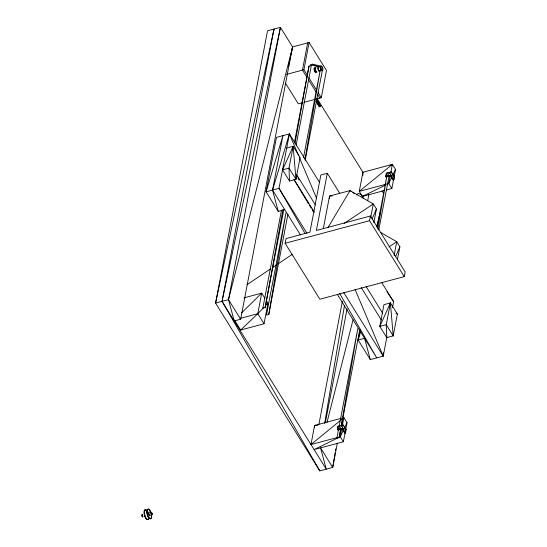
<?xml version="1.0" encoding="UTF-8"?>
<svg xmlns="http://www.w3.org/2000/svg" width="547" height="547" viewBox="0 0 547 547"><rect width="100%" height="100%" fill="white"/><g stroke="black" fill="none" stroke-linecap="round" stroke-linejoin="round"><path stroke-width="0.82" d="M314.573 427.111L314.614 425.443L343.892 417.614L347.024 422.646L345.437 430.954M362.839 175.594L362.907 172.257L392.377 164.374L395.508 169.406L391.857 188.524L386.127 190.062M150.74 513.134L150.904 513.654A1.791 1.538 -58.9 0 0 150.91 513.913M337.971 427.822L338.08 426.298L343.188 424.93L346.142 429.682L345.519 432.951L344.719 433.162L342.107 428.971L343.188 424.93L337.458 429.559L337.807 430.12L342.107 428.971L345.519 432.951L345.43 431.426M389.464 172.818L386.36 173.214L386.086 177.043L390.387 175.888L391.467 171.847L386.36 173.214L385.738 176.483L386.086 177.043L386.394 175.409M360.063 329.971L358.141 340.022L370.298 359.598L383.228 356.138L383.481 352.74M316.378 101.202L319.311 106.391L315.947 101.475M319.626 106.747L320.063 106.494L319.639 106.774L316.132 101.127M319.851 105.667L320.275 105.386L319.851 105.667L316.781 100.723M329.26 198.616L329.533 196.065L350.025 190.582L373.3 203.956L376.425 208.988L373.799 222.745M273.753 30.769L273.985 29.08L215.586 303.093L319.797 470.885L332.706 467.432L337.342 443.132M268.782 314.477L285.924 213.022L266.451 315.099L268.782 314.477L287.934 214.068M324.644 423.487L344.425 305.855M362.647 197.46L362.928 195.778M335.249 452.307L332.706 467.432L320.549 447.856L326.251 469.155L222.041 301.363L273.985 29.08M335.537 450.625L335.817 448.943M305.007 159.505L320.118 70.529L303.503 157.652M338.47 429.778L336.87 438.133L339.202 437.504L340.631 429.135M341.205 425.785L357.752 328.679L339.106 426.434M377.833 229.131L386.804 176.455L377.081 227.361M281.52 210.164L262.827 308.146L265.158 307.523L282.97 209.453M294.997 143.232L309 66.119L311.332 65.496L296.153 145.051M316.645 98.932L321.28 97.708L326.47 70.474L309.103 42.509L292.522 46.946L240.659 319.216L234.198 320.939L228.496 299.64L280.44 27.35L267.524 30.803L215.586 303.093L228.496 299.64L292.597 46.926L280.44 27.35L222.041 301.363L319.797 470.885M284.72 209.686L278.266 211.415L266.088 191.806L276.474 137.359L289.404 133.899L279.018 188.346L305.055 233.507M307.667 42.892L302.47 70.125L306.922 77.298M307.476 75.479L303.906 69.742L309.103 42.509M234.389 319.961L240.639 330.032L257.787 313.698L261.719 293.117L243.962 297.862M289.5 181.023L282.553 169.837L289.007 168.107L295.954 179.293L293.165 146.329L289.007 168.107L289.5 181.023L295.954 179.293L300.112 157.515L293.165 146.329L286.703 148.052M294.457 142.329L309 66.119M265.158 307.523L283.852 209.542M240.639 330.032L264.044 323.769L267.968 303.182L266.184 300.303M327.291 173.283L316.385 230.465L370.422 216.003L405.156 271.934L404.26 276.632L319.865 299.216L285.131 243.285L286.026 238.588L309.93 232.188L320.836 175.013L327.291 173.283L339.762 193.364M305.192 160.38L322.45 69.907M323.332 228.571L329.533 196.065L332.063 196.017M343.099 430.797L340.248 436.732L310.963 444.561L314.614 425.443L317.937 425.156M362.907 172.257L359.263 191.375L362.387 196.414L384.493 190.5M318.887 424.445L342.381 301.288M325.349 422.722L347.078 308.775M367.7 200.701L368.815 194.835M404.26 276.632L369.526 220.701L370.422 216.003M370.675 217.713L373.3 203.956L344.166 223.402M342.107 428.971L337.458 429.559L338.08 426.298L339.632 426.099M339.202 437.504L340.802 429.149M341.437 425.812L359.762 329.725M378.777 230.075L389.122 175.833M340.248 436.732L314.094 449.6L343.372 441.764L340.248 436.732L341.834 428.417M342.47 425.094L343.892 417.614L310.963 444.561M391.857 188.524L388.732 183.491L390.161 176.011M390.955 171.854L392.377 164.374L390.12 165.481M343.372 441.764L345.116 432.622M385.738 176.483L390.845 175.115L393.799 179.867L394.421 176.599L391.467 171.847L385.738 176.483L390.387 175.888L393.799 179.867L392.992 180.086L390.387 175.888M394.12 255.47L396.746 241.712L380.746 232.516M397.402 259.695L399.878 246.745L396.746 241.712L388.931 246.929M390.408 302.908L379.796 326.415L386.257 324.692L393.204 335.879L390.408 302.908L386.257 324.692L386.743 337.602L393.204 335.879L397.361 314.094L390.408 302.908L383.953 304.638L379.796 326.415L386.743 337.602M343.701 292.495L383.228 356.138L386.907 336.87M392.5 307.551L393.614 301.691L381.936 282.888M288.501 66.139L290.464 56.95M290.819 55.281L292.597 46.926M327.044 422.25L353.02 319.845M376.692 226.526L380.459 211.662M360.829 331.065L358.141 340.022L364.596 338.299L370.298 359.598M319.503 182.356L289.404 133.899L272.55 190.082L278.266 211.415M372.117 218.93L376.425 208.988M395.563 256.68L399.878 246.745M282.553 169.837L293.165 146.329M387.228 184.23L388.732 183.491L391.939 176.825M393.013 174.596L395.508 169.406M344.528 427.836L347.024 422.646M327.926 227.668L350.025 190.582L351.42 191.553M240.037 318.45L257.787 313.698L263.442 307.858M265.145 306.101L267.968 303.182M241.671 312.802L261.719 293.117L264.844 298.149M392.377 164.374L359.263 191.375L388.732 183.491M151.122 512.532L151.512 512.231L152.141 514.153L151.745 514.426L152.134 514.125M246.882 284.741L270.307 269.069M272.433 267.64L276.693 264.789M278.115 263.845L292.31 254.341M362.387 196.414L385.724 184.968M312.611 64.177L310.279 64.799L318.593 66.734L320.925 66.105L312.611 64.177L318.593 66.734M286.525 74.385L303.906 69.742M302.3 102.768L298.313 103.834L285.397 83.048M303.893 102.344L315.051 99.356M285.131 243.285L369.526 220.701M337.458 429.559L342.566 428.192L346.142 429.682L344.193 427.405M150.432 512.532L151.519 512.259M150.931 513.353L152.018 513.065L152.128 514.153L151.047 514.44M320.542 106.063L320.898 105.749L320.474 106.022L316.528 99.677M390.845 175.115L394.421 176.599L392.472 174.329M352.808 192.523L354.196 193.488M396.014 313.151L397.361 314.094M319.441 106.139L319.017 106.412M386.996 291.756L393.614 301.691M386.36 173.214L386.708 173.775M381.95 190.794L383.748 193.693M308.809 77.633L316.378 89.824M318.163 92.689L321.28 97.708M308.262 79.438L316.275 92.354M317.609 94.494L319.838 98.091M317.103 98.508L362.921 172.278M316.33 99.034L319.838 104.682M316.563 100.853L320.063 106.494M296.631 174.691L315.359 204.845M366.1 286.539L382.709 313.281M294.142 179.587L314.381 212.174M361.164 287.496L381.403 320.091M306.867 233.186L279.018 188.346L266.088 191.806L282.936 135.629L272.55 190.082L300.399 234.923M337.225 294.224L376.76 357.875L339.625 293.465M342.566 428.192L345.519 432.951M338.08 426.298L338.429 426.851M257.787 313.698L264.044 323.769M228.496 299.64L240.659 319.216M151.758 514.426L151.129 512.512M293.999 179.683L308.556 203.792M309.438 205.255L311.202 208.175M312.084 209.638L313.41 211.826M296.214 174.992L297.062 176.455M297.91 177.925L299.182 180.127M322.627 67.678L322.764 68.033M289.404 133.899L298.689 155.888M299.353 157.454L316.59 198.294M355.051 289.39L383.228 356.138M321.725 67.849L321.8 68.279M393.013 334.203L393.204 335.879M295.763 177.625L295.954 179.293M393.71 178.343L393.799 179.867M320.057 70.276A2.414 0.923 75 0 1 318.997 71.158A2.414 0.923 75 0 1 317.882 68.122A2.414 0.923 75 0 1 318.812 66.891M319.858 70.337A2.01 0.766 75 0 1 318.86 70.659A2.01 0.766 75 0 1 318.06 68.067A2.01 0.766 75 0 1 318.928 67.336M315.906 70.447A1.272 0.485 75 0 1 315.674 69.729M317.069 71.951A2.414 0.923 75 0 1 315.291 69.989A2.414 0.923 75 0 1 315.947 67.568M321.951 70.324A2.01 0.766 75 0 1 321 69.749M320.843 69.448A2.01 0.766 75 0 1 320.392 67.493M320.433 67.055A2.01 0.766 75 0 1 320.85 66.502M322.313 70.269A2.414 0.923 75 0 1 321.021 70.132A2.414 0.923 75 0 1 320.221 67.028A2.414 0.923 75 0 1 321.328 66.44M314.826 71.486A2.414 0.923 75 0 1 314.819 71.842M315.995 71.671A2.01 0.766 75 0 1 314.853 71.342A2.01 0.766 75 0 1 314.306 68.69A2.01 0.766 75 0 1 315.373 68.621M316.166 71.972A2.414 0.923 75 0 1 314.833 71.664A2.414 0.923 75 0 1 314.115 68.525A2.414 0.923 75 0 1 315.304 68.184M150.986 518.351A5.026 1.921 75 0 1 147.15 514.125A5.026 1.921 75 0 1 148.914 509.565M149.085 509.729A5.026 1.921 75 0 1 149.427 510.125M149.591 510.358A5.026 1.921 75 0 1 149.755 510.604M150.069 511.165A5.026 1.921 75 0 1 150.363 511.787M151.266 514.98A5.026 1.921 75 0 1 151.225 517.749M151.628 514.884A5.026 1.921 75 0 1 149.488 518.194A5.026 1.921 75 0 1 147.293 510.419A5.026 1.921 75 0 1 150.726 511.691M149.577 515.035A1.203 0.458 75 0 1 149.146 514.399M149.058 514.146A1.203 0.458 75 0 1 149.003 512.915M150.124 518.31A4.424 1.689 75 0 1 147.922 516.389A4.424 1.689 75 0 1 146.883 511.623M146.917 511.233A4.424 1.689 75 0 1 147.451 509.954M148.791 518.173A5.026 1.921 75 0 1 146.131 518.33A5.026 1.921 75 0 1 144.374 511.725A5.026 1.921 75 0 1 146.767 510.577A5.026 1.921 75 0 0 144.387 511.602A5.026 1.921 75 0 0 146.028 518.139A5.026 1.921 75 0 0 148.743 518.392M148.312 518.713A5.026 1.921 75 0 1 145.557 518.064A5.026 1.921 75 0 1 144.039 511.609A5.026 1.921 75 0 1 146.411 510.652M143.02 516.58A1.203 0.458 75 0 1 142.35 516.607A1.203 0.458 75 0 1 141.974 514.939A1.203 0.458 75 0 1 142.651 514.953M142.712 516.683A1.019 0.39 75 0 1 142.138 516.45A1.019 0.39 75 0 1 141.871 515.151A1.019 0.39 75 0 1 142.377 515.055M150.295 515.493A2.01 0.766 75 0 1 149.187 515.206A2.01 0.766 75 0 1 148.593 512.621A2.01 0.766 75 0 1 149.543 512.265M356.74 194.964A11.378 4.355 75 0 1 363.413 198.39M320.761 67.288A2.414 0.923 75 0 0 322.443 70.645A2.414 0.923 75 0 0 322.333 66.987A2.414 0.923 75 0 0 320.761 67.288"/></g></svg>
